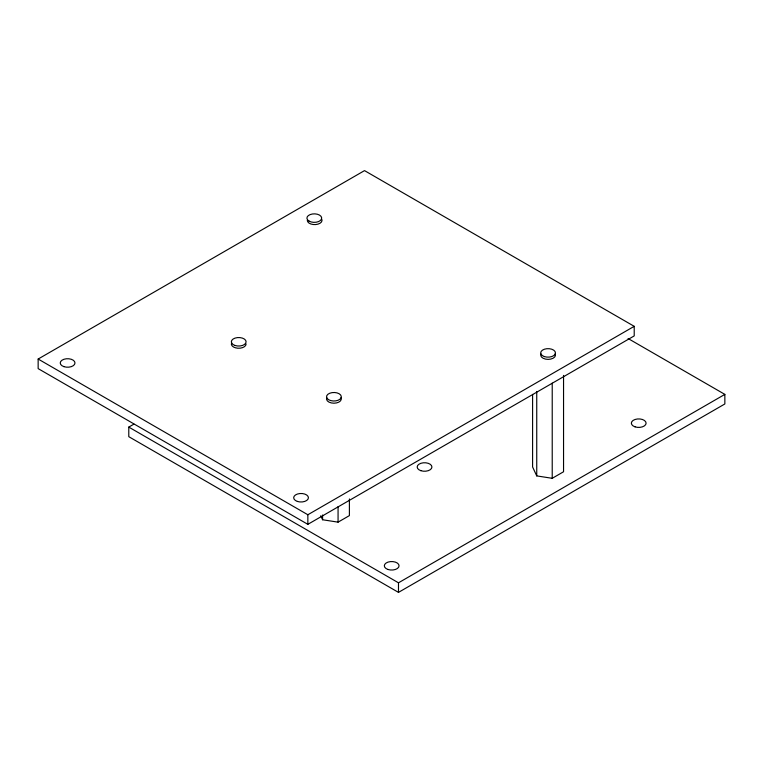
<?xml version="1.0" encoding="UTF-8"?>
<svg xmlns="http://www.w3.org/2000/svg" width="763" height="763" viewBox="0 0 763 763"><rect width="100%" height="100%" fill="white"/><g stroke="black" fill="none" stroke-linecap="round" stroke-linejoin="round"><path stroke-width="1.14" d="M38.15 359.039L364.514 170.616L634.215 326.326L634.215 335.911L307.851 524.334L38.15 368.615L38.15 359.039L307.851 514.748L634.215 326.326M628.083 338.514L724.85 394.385L724.85 403.961L398.486 592.384L128.785 436.674L128.785 427.089L133.935 424.123M320.737 515.778L322.587 519.756L338.066 522.15L349.397 515.607L349.397 498.954M532.593 394.404L532.593 466.966L536.742 475.902L552.221 478.306L563.552 471.763L563.552 375.406M128.785 427.089L398.486 582.808L724.85 394.385M552.221 383.14L552.221 478.306M536.742 391.448L536.742 475.902M398.486 582.808L398.486 592.384M338.066 506.68L338.066 522.15M322.587 514.996L322.587 519.756M307.851 514.748L307.851 524.334M341.042 397.857A7.372 4.254 0 0 1 328.7 399.764A7.372 4.254 0 0 1 332.01 392.64A7.372 4.254 0 0 1 341.042 397.857A7.372 4.254 0 0 1 333.917 403.207A7.372 4.254 0 0 1 326.793 397.847M555.216 354.013A7.372 4.254 0 0 1 548.092 359.373A7.372 4.254 0 0 1 540.967 354.013M321.776 219.239A7.372 4.254 0 0 1 315.615 224.56A7.372 4.254 0 0 1 307.279 220.335M246.096 343.989A7.372 4.254 0 0 1 237.76 348.214A7.372 4.254 0 0 1 231.609 342.892M297.37 501.425A7.372 4.254 0 0 0 308.424 497.743A7.372 4.254 0 0 0 297.37 494.052A7.372 4.254 0 0 0 297.37 501.425M63.93 366.65A7.372 4.254 0 0 0 74.984 362.969A7.372 4.254 0 0 0 63.93 359.278A7.372 4.254 0 0 0 63.93 366.65M420.861 470.685A7.372 4.254 0 0 0 431.925 467.004A7.372 4.254 0 0 0 420.861 463.313A7.372 4.254 0 0 0 420.861 470.685M388.005 569.484A7.372 4.254 0 0 0 399.059 565.793A7.372 4.254 0 0 0 388.005 562.112A7.372 4.254 0 0 0 388.005 569.484M635.045 426.851A7.372 4.254 0 0 0 646.099 423.169A7.372 4.254 0 0 0 635.045 419.478A7.372 4.254 0 0 0 635.045 426.851M235.042 345.477A7.372 4.254 0 0 0 246.096 341.795A7.372 4.254 0 0 0 235.042 338.104A7.372 4.254 0 0 0 235.042 345.477M544.391 356.588A7.372 4.254 0 0 0 555.445 352.907A7.372 4.254 0 0 0 544.391 349.216A7.372 4.254 0 0 0 544.391 356.588M309.082 221.117A7.372 4.254 0 0 0 321.423 219.21A7.372 4.254 0 0 0 312.391 213.993A7.372 4.254 0 0 0 309.082 221.117"/></g></svg>
